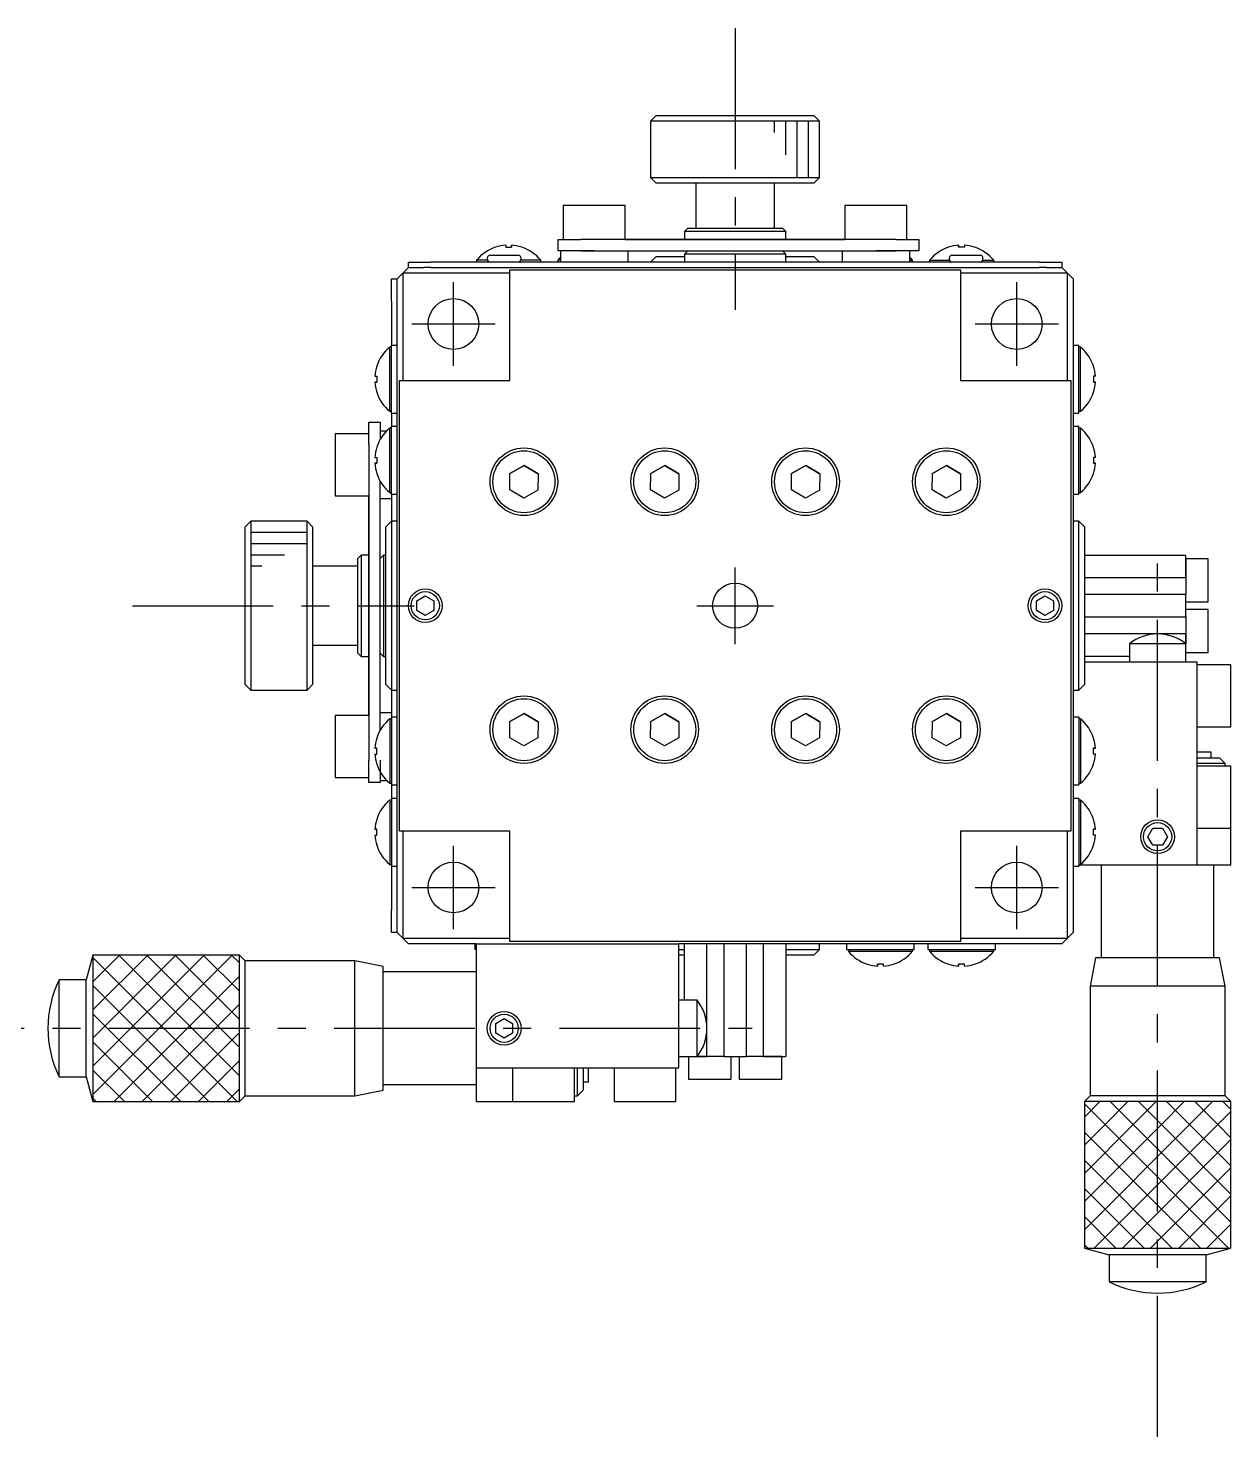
# Model space of a CAD drawing. Extents: x -45 to 398, y -17 to 264.
# Drawn here: x 291.3 to 398.1, y 78.6 to 203.6 of the extents above; entities that cross this region are included whole.
import ezdxf

# ---------------------------------------------------------------- set-up
doc = ezdxf.new("R2010")
doc.units = 0
doc.header["$LTSCALE"] = 10
doc.linetypes.add('CENTER', pattern=[2, 1.25, -0.25, 0.25, -0.25])
doc.layers.get('0').update_dxf_attribs({"linetype": 'CONTINUOUS'})
doc.layers.add('CENTER', color=1, linetype='CENTER')

msp = doc.modelspace()

# ---------------------------------------------------------------- linework, layer by layer
at = {"color": 7, "linetype": 'CONTINUOUS'}
for p, q in [((347.083245, 195.893481), (346.583245, 195.393481)), ((361.583245, 195.393481), (346.583245, 195.393481)), ((346.583245, 195.393481), (346.583245, 190.393481)), ((347.083245, 195.893481), (361.083245, 195.893481)), ((361.583245, 195.393481), (361.083245, 195.893481)), ((361.583245, 190.393481), (361.583245, 195.393481)), ((346.583245, 190.393481), (361.583245, 190.393481)), ((346.583245, 190.393481), (347.083245, 189.893481)), ((361.083245, 189.893481), (361.583245, 190.393481)), ((361.083245, 189.893481), (347.083245, 189.893481)), ((350.583245, 189.893481), (350.583245, 185.893481)), ((357.583245, 185.893481), (357.583245, 189.893481)), ((344.333245, 187.893481), (338.833245, 187.893481)), ((338.833245, 187.893481), (338.833245, 184.893481)), ((344.333245, 184.893481), (344.333245, 187.893481)), ((369.333245, 187.893481), (363.833245, 187.893481)), ((363.833245, 187.893481), (363.833245, 184.893481)), ((369.333245, 184.893481), (369.333245, 187.893481)), ((349.883245, 185.893481), (349.583245, 185.593481)), ((358.583245, 185.593481), (349.583245, 185.593481)), ((349.583245, 185.593481), (349.583245, 184.893481)), ((349.883245, 185.893481), (358.283245, 185.893481)), ((358.583245, 185.593481), (358.283245, 185.893481)), ((358.583245, 184.893481), (358.583245, 185.593481)), ((332.824091, 184.20722), (332.828137, 184.198923)), ((333.723245, 184.375165), (333.723245, 184.198923)), ((333.723245, 184.198923), (334.243245, 184.198923)), ((334.243245, 184.198923), (334.243245, 184.375165)), ((334.243245, 184.375165), (334.243245, 184.198923)), ((335.138353, 184.198923), (335.1424, 184.20722)), ((338.383245, 184.893481), (340.383245, 184.893481)), ((338.383245, 184.893481), (338.833245, 184.893481)), ((338.383245, 183.893481), (338.383245, 184.893481)), ((340.383245, 183.893481), (338.383245, 183.893481)), ((338.583245, 183.893481), (338.583245, 182.893481)), ((368.383245, 184.893481), (340.383245, 184.893481)), ((341.583245, 183.893481), (340.383245, 183.893481)), ((340.383245, 183.893481), (341.583245, 183.893481)), ((341.583245, 183.893481), (366.583245, 183.893481)), ((344.333245, 184.893481), (349.583245, 184.893481)), ((344.333245, 184.893481), (354.383245, 184.893481)), ((344.333245, 184.893481), (344.420426, 184.893481)), ((349.583245, 184.893481), (344.420426, 184.893481)), ((344.583245, 182.893481), (344.583245, 183.893481)), ((348.096784, 184.893481), (346.228437, 184.893481)), ((346.236048, 184.893481), (346.228437, 184.893481)), ((346.236048, 184.893481), (346.4104, 184.893481)), ((348.53351, 184.893481), (346.4104, 184.893481)), ((360.669707, 184.893481), (348.096784, 184.893481)), ((348.53351, 184.893481), (360.232981, 184.893481)), ((349.883245, 183.893481), (349.583245, 183.593481)), ((354.383245, 184.893481), (363.833245, 184.893481)), ((358.583245, 183.593481), (358.283245, 183.893481)), ((358.583245, 184.893481), (363.833245, 184.893481)), ((363.833245, 184.893481), (358.583245, 184.893481)), ((362.35609, 184.893481), (360.232981, 184.893481)), ((362.538053, 184.893481), (360.669707, 184.893481)), ((362.35609, 184.893481), (362.530443, 184.893481)), ((362.538053, 184.893481), (362.530443, 184.893481)), ((363.583245, 183.893481), (363.583245, 182.893481)), ((368.383245, 183.893481), (366.583245, 183.893481)), ((366.583245, 183.893481), (368.383245, 183.893481)), ((368.383245, 184.893481), (370.383245, 184.893481)), ((370.383245, 183.893481), (368.383245, 183.893481)), ((369.333245, 184.893481), (370.383245, 184.893481)), ((369.583245, 182.893481), (369.583245, 183.893481)), ((370.383245, 184.893481), (370.383245, 183.893481)), ((373.028137, 184.198923), (373.024091, 184.20722)), ((373.923245, 184.198923), (373.923245, 184.375165)), ((373.923245, 184.375165), (373.923245, 184.198923)), ((374.443245, 184.198923), (373.923245, 184.198923)), ((374.443245, 184.375165), (374.443245, 184.198923)), ((375.3424, 184.20722), (375.338353, 184.198923)), ((325.083245, 182.393481), (325.083245, 182.893481)), ((325.083245, 182.893481), (327.083245, 182.893481)), ((332.783245, 182.893481), (327.083245, 182.893481)), ((332.100179, 183.053036), (331.133245, 183.053036)), ((331.133245, 183.053036), (331.133245, 182.893481)), ((332.083245, 183.243481), (332.083245, 183.143481)), ((332.333245, 183.493481), (334.833245, 183.493481)), ((334.383245, 182.893481), (332.783245, 182.893481)), ((332.833245, 183.493481), (333.458245, 183.493481)), ((333.458245, 183.493481), (333.708245, 183.493481)), ((333.708245, 183.493481), (334.333245, 183.493481)), ((341.583245, 182.893481), (334.383245, 182.893481)), ((336.833245, 183.053036), (335.066311, 183.053036)), ((335.083245, 183.143481), (335.083245, 183.243481)), ((336.833245, 182.893481), (336.833245, 183.053036)), ((338.583245, 183.053036), (338.333245, 183.053036)), ((338.333245, 183.053036), (338.333245, 182.893481)), ((366.583245, 182.893481), (341.583245, 182.893481)), ((347.083245, 183.393481), (346.583245, 182.893481)), ((347.083245, 183.393481), (349.583245, 183.393481)), ((358.583245, 183.593481), (349.583245, 183.593481)), ((349.583245, 183.593481), (349.583245, 182.893481)), ((358.583245, 182.893481), (358.583245, 183.593481)), ((358.583245, 183.393481), (361.083245, 183.393481)), ((361.583245, 182.893481), (361.083245, 183.393481)), ((373.783245, 182.893481), (366.583245, 182.893481)), ((369.583245, 183.053036), (369.833245, 183.053036)), ((369.833245, 182.893481), (369.833245, 183.053036)), ((371.333245, 183.053036), (373.100179, 183.053036)), ((371.333245, 183.053036), (371.333245, 182.893481)), ((373.083245, 183.243481), (373.083245, 183.143481)), ((373.333245, 183.493481), (375.833245, 183.493481)), ((375.383245, 182.893481), (373.783245, 182.893481)), ((373.833245, 183.493481), (374.458245, 183.493481)), ((374.458245, 183.493481), (374.708245, 183.493481)), ((374.708245, 183.493481), (375.333245, 183.493481)), ((381.083245, 182.893481), (375.383245, 182.893481)), ((376.066311, 183.053036), (377.033245, 183.053036)), ((376.083245, 183.143481), (376.083245, 183.243481)), ((377.033245, 182.893481), (377.033245, 183.053036)), ((381.083245, 182.893481), (383.083245, 182.893481)), ((383.083245, 182.893481), (383.083245, 182.393481)), ((323.583245, 179.393481), (323.583245, 181.393481)), ((323.583245, 181.393481), (324.083245, 181.393481)), ((324.583245, 181.893481), (324.083245, 181.393481)), ((324.083245, 123.393481), (324.083245, 181.393481)), ((325.083245, 182.393481), (324.583245, 181.893481)), ((334.083245, 181.893481), (324.583245, 181.893481)), ((324.583245, 181.893481), (324.583245, 172.393481)), ((325.083245, 182.393481), (326.458745, 182.393481)), ((327.083245, 182.393481), (326.458745, 182.393481)), ((327.083245, 182.393481), (381.083245, 182.393481)), ((334.083245, 182.193481), (374.083245, 182.193481)), ((334.083245, 181.893481), (334.083245, 182.193481)), ((334.083245, 172.393481), (334.083245, 181.893481)), ((374.083245, 182.193481), (374.083245, 181.893481)), ((383.583245, 181.893481), (374.083245, 181.893481)), ((374.083245, 181.893481), (374.083245, 172.393481)), ((381.707745, 182.393481), (381.083245, 182.393481)), ((381.707745, 182.393481), (383.083245, 182.393481)), ((383.583245, 181.893481), (383.083245, 182.393481)), ((383.583245, 172.393481), (383.583245, 181.893481)), ((384.083245, 181.393481), (383.583245, 181.893481)), ((384.083245, 181.393481), (384.083245, 123.393481)), ((323.583245, 179.393481), (323.583245, 175.493481)), ((323.42369, 169.643481), (323.42369, 175.343481)), ((323.583245, 175.343481), (323.42369, 175.343481)), ((323.583245, 175.391258), (323.583245, 175.493481)), ((324.083245, 175.493481), (323.583245, 175.493481)), ((323.583245, 172.742728), (323.583245, 175.391258)), ((323.583245, 169.701099), (323.583245, 175.343481)), ((384.583245, 175.493481), (384.083245, 175.493481)), ((384.583245, 173.186276), (384.583245, 175.493481)), ((384.7428, 175.343481), (384.583245, 175.343481)), ((384.7428, 169.643481), (384.7428, 175.343481)), ((384.583245, 174.611443), (384.583245, 174.961653)), ((384.583245, 174.508735), (384.583245, 174.611443)), ((384.583245, 174.455291), (384.583245, 174.508735)), ((384.583245, 173.086029), (384.583245, 174.455291)), ((322.101561, 172.753481), (322.277803, 172.753481)), ((322.269506, 173.652635), (322.277803, 173.648589)), ((322.277803, 172.753481), (322.277803, 172.233481)), ((323.583245, 172.393444), (323.583245, 172.742728)), ((384.583245, 171.800686), (384.583245, 173.186276)), ((384.583245, 171.900932), (384.583245, 173.086029)), ((385.896984, 173.652635), (385.888688, 173.648589)), ((386.06493, 172.753481), (385.888688, 172.753481)), ((385.888688, 172.753481), (385.888688, 172.233481)), ((322.277803, 172.233481), (322.101561, 172.233481)), ((322.101561, 172.233481), (322.277803, 172.233481)), ((322.277803, 171.338373), (322.269506, 171.334326)), ((323.583245, 169.701118), (323.583245, 172.393444)), ((324.283245, 132.393481), (324.283245, 172.393481)), ((324.283245, 172.393481), (324.583245, 172.393481)), ((324.583245, 172.393481), (334.083245, 172.393481)), ((374.083245, 172.393481), (383.583245, 172.393481)), ((383.583245, 172.393481), (383.883245, 172.393481)), ((383.883245, 172.393481), (383.883245, 132.393481)), ((384.583245, 170.758511), (384.583245, 171.900932)), ((384.583245, 169.493481), (384.583245, 171.800686)), ((385.888688, 172.233481), (386.06493, 172.233481)), ((386.06493, 172.233481), (385.888688, 172.233481)), ((385.888688, 171.338373), (385.896984, 171.334326)), ((384.583245, 170.478226), (384.583245, 170.758511)), ((384.583245, 169.921113), (384.583245, 170.478226)), ((323.42369, 169.643481), (323.583245, 169.643481)), ((323.583245, 169.493481), (323.583245, 169.701118)), ((323.583245, 169.493481), (323.583245, 168.293481)), ((323.583245, 169.493481), (324.083245, 169.493481)), ((384.083245, 169.493481), (384.583245, 169.493481)), ((384.583245, 169.643481), (384.7428, 169.643481)), ((318.583245, 167.643481), (318.583245, 162.143481)), ((321.583245, 167.643481), (318.583245, 167.643481)), ((321.583245, 166.693481), (321.583245, 168.693481)), ((321.583245, 167.643481), (321.583245, 168.693481)), ((321.583245, 168.693481), (322.583245, 168.693481)), ((322.583245, 168.693481), (322.583245, 167.150898)), ((323.150756, 167.893481), (322.583245, 167.893481)), ((323.42369, 162.443481), (323.42369, 168.143481)), ((323.583245, 168.143481), (323.42369, 168.143481)), ((323.583245, 168.191258), (323.583245, 168.293481)), ((324.083245, 168.293481), (323.583245, 168.293481)), ((323.583245, 165.542728), (323.583245, 168.191258)), ((323.583245, 162.501099), (323.583245, 168.143481)), ((384.583245, 168.293481), (384.083245, 168.293481)), ((384.583245, 165.986276), (384.583245, 168.293481)), ((384.7428, 168.143481), (384.583245, 168.143481)), ((384.583245, 167.463492), (384.583245, 167.761653)), ((384.7428, 162.443481), (384.7428, 168.143481)), ((321.583245, 166.693481), (321.583245, 138.693481)), ((322.269506, 166.452635), (322.277803, 166.448589)), ((384.583245, 167.308735), (384.583245, 167.463492)), ((384.583245, 167.255291), (384.583245, 167.308735)), ((384.583245, 165.886029), (384.583245, 167.255291)), ((385.896984, 166.452635), (385.888688, 166.448589)), ((322.101561, 165.553481), (322.277803, 165.553481)), ((322.277803, 165.033481), (322.101561, 165.033481)), ((322.101561, 165.033481), (322.277803, 165.033481)), ((322.277803, 165.553481), (322.277803, 165.033481)), ((323.583245, 165.193444), (323.583245, 165.542728)), ((323.583245, 162.501118), (323.583245, 165.193444)), ((384.583245, 164.600686), (384.583245, 165.986276)), ((384.583245, 164.700932), (384.583245, 165.886029)), ((386.06493, 165.553481), (385.888688, 165.553481)), ((385.888688, 165.553481), (385.888688, 165.033481)), ((385.888688, 165.033481), (386.06493, 165.033481)), ((386.06493, 165.033481), (385.888688, 165.033481)), ((322.277803, 164.138373), (322.269506, 164.134326)), ((334.07676, 162.683143), (334.089833, 164.12646)), ((334.089833, 164.12646), (335.346317, 164.836797)), ((335.346317, 164.836797), (334.089833, 164.12646)), ((335.346317, 164.836797), (336.58973, 164.103818)), ((336.58973, 164.103818), (335.346317, 164.836797)), ((336.58973, 164.103818), (336.576658, 162.660502)), ((346.57676, 162.683143), (346.589833, 164.12646)), ((346.589833, 164.12646), (347.846317, 164.836797)), ((347.846317, 164.836797), (346.589833, 164.12646)), ((347.846317, 164.836797), (349.08973, 164.103818)), ((349.08973, 164.103818), (347.846317, 164.836797)), ((349.08973, 164.103818), (349.076658, 162.660502)), ((359.07676, 162.683143), (359.089833, 164.12646)), ((359.089833, 164.12646), (360.346317, 164.836797)), ((360.346317, 164.836797), (359.089833, 164.12646)), ((360.346317, 164.836797), (361.58973, 164.103818)), ((361.58973, 164.103818), (360.346317, 164.836797)), ((361.58973, 164.103818), (361.576658, 162.660502)), ((371.57676, 162.683143), (371.589833, 164.12646)), ((371.589833, 164.12646), (372.846317, 164.836797)), ((372.846317, 164.836797), (371.589833, 164.12646)), ((372.846317, 164.836797), (374.08973, 164.103818)), ((374.08973, 164.103818), (372.846317, 164.836797)), ((374.08973, 164.103818), (374.076658, 162.660502)), ((384.583245, 163.558511), (384.583245, 164.700932)), ((384.583245, 162.293481), (384.583245, 164.600686)), ((385.888688, 164.138373), (385.896984, 164.134326)), ((322.583245, 141.350898), (322.583245, 163.436063)), ((323.583245, 162.293481), (323.583245, 162.501118)), ((335.320173, 161.950164), (334.07676, 162.683143)), ((336.576658, 162.660502), (335.320173, 161.950164)), ((347.820173, 161.950164), (346.57676, 162.683143)), ((349.076658, 162.660502), (347.820173, 161.950164)), ((360.320173, 161.950164), (359.07676, 162.683143)), ((361.576658, 162.660502), (360.320173, 161.950164)), ((372.820173, 161.950164), (371.57676, 162.683143)), ((374.076658, 162.660502), (372.820173, 161.950164)), ((384.583245, 163.33167), (384.583245, 163.558511)), ((384.583245, 163.126324), (384.583245, 163.33167)), ((384.583245, 162.825308), (384.583245, 163.126324)), ((318.583245, 162.143481), (321.583245, 162.143481)), ((321.583245, 156.893481), (321.583245, 162.143481)), ((321.583245, 152.693481), (321.583245, 162.143481)), ((321.583245, 162.143481), (321.583245, 156.893481)), ((322.583245, 161.893481), (323.583245, 161.893481)), ((323.42369, 162.443481), (323.583245, 162.443481)), ((323.583245, 162.293481), (323.583245, 159.893481)), ((323.583245, 162.293481), (324.083245, 162.293481)), ((384.083245, 162.293481), (384.583245, 162.293481)), ((384.583245, 162.443481), (384.7428, 162.443481)), ((311.083245, 159.893481), (310.583245, 159.393481)), ((310.583245, 145.393481), (310.583245, 159.393481)), ((311.083245, 159.893481), (311.083245, 144.893481)), ((316.083245, 159.893481), (311.083245, 159.893481)), ((316.083245, 144.893481), (316.083245, 159.893481)), ((316.583245, 159.393481), (316.083245, 159.893481)), ((316.583245, 159.393481), (316.583245, 145.393481)), ((321.583245, 158.755907), (321.583245, 158.748296)), ((321.583245, 158.755907), (321.583245, 156.872811)), ((323.583245, 159.893481), (323.083245, 159.393481)), ((323.083245, 145.393481), (323.083245, 159.393481)), ((323.583245, 159.893481), (323.583245, 144.893481)), ((324.083245, 159.893481), (323.583245, 159.893481)), ((384.583245, 159.893481), (384.083245, 159.893481)), ((384.583245, 144.893481), (384.583245, 159.893481)), ((385.083245, 159.393481), (384.583245, 159.893481)), ((385.083245, 159.393481), (385.083245, 145.393481)), ((321.583245, 158.57391), (321.583245, 158.748296)), ((321.583245, 158.57391), (321.583245, 156.46632)), ((320.883245, 156.893481), (320.583245, 156.593481)), ((320.583245, 148.193481), (320.583245, 156.593481)), ((320.883245, 156.893481), (320.883245, 147.893481)), ((321.583245, 156.893481), (320.883245, 156.893481)), ((321.583245, 156.872811), (321.583245, 148.51415)), ((321.583245, 148.920642), (321.583245, 156.46632)), ((322.883245, 156.893481), (322.583245, 156.593481)), ((322.883245, 156.893481), (322.883245, 147.893481)), ((323.083245, 156.893481), (322.883245, 156.893481)), ((385.083245, 156.893481), (394.083245, 156.893481)), ((394.083245, 154.893481), (394.083245, 156.893481)), ((394.083245, 156.543481), (394.083245, 154.893481)), ((396.083245, 156.543481), (394.083245, 156.543481)), ((396.083245, 152.743481), (396.083245, 156.543481)), ((320.583245, 155.893481), (316.583245, 155.893481)), ((385.083245, 154.893481), (394.083245, 154.893481)), ((394.083245, 154.893481), (394.083245, 153.393481)), ((321.583245, 142.643481), (321.583245, 152.693481)), ((325.833245, 152.826493), (326.583245, 153.259506)), ((325.833245, 151.960468), (325.833245, 152.826493)), ((326.583245, 153.259506), (327.333245, 152.826493)), ((327.333245, 152.826493), (327.333245, 151.960468)), ((380.833245, 152.826493), (381.583245, 153.259506)), ((380.833245, 151.960468), (380.833245, 152.826493)), ((381.583245, 153.259506), (382.333245, 152.826493)), ((382.333245, 152.826493), (382.333245, 151.960468)), ((394.083245, 153.393481), (385.083245, 153.393481)), ((394.083245, 151.393481), (394.083245, 153.393481)), ((394.083245, 152.743481), (396.083245, 152.743481)), ((326.583245, 151.527455), (325.833245, 151.960468)), ((327.333245, 151.960468), (326.583245, 151.527455)), ((381.583245, 151.527455), (380.833245, 151.960468)), ((382.333245, 151.960468), (381.583245, 151.527455)), ((385.083245, 151.393481), (394.083245, 151.393481)), ((396.083245, 152.043481), (394.083245, 152.043481)), ((394.083245, 151.393481), (394.083245, 149.893481)), ((396.083245, 148.243481), (396.083245, 152.043481)), ((316.583245, 148.893481), (320.583245, 148.893481)), ((321.583245, 148.920642), (321.583245, 146.813051)), ((394.083245, 149.893481), (385.083245, 149.893481)), ((394.083241, 149.015972), (389.083249, 149.015972)), ((389.083249, 149.015972), (389.083249, 147.393481)), ((394.083241, 147.393481), (394.083241, 149.015972)), ((394.083245, 149.893481), (394.083245, 149.015972)), ((394.083245, 149.015972), (394.083245, 149.893481)), ((320.583245, 148.193481), (320.883245, 147.893481)), ((320.883245, 147.893481), (321.583245, 147.893481)), ((321.583245, 148.51415), (321.583245, 146.631055)), ((321.583245, 142.643481), (321.583245, 147.893481)), ((321.583245, 147.893481), (321.583245, 142.752123)), ((322.583245, 148.193481), (322.883245, 147.893481)), ((322.883245, 147.893481), (323.083245, 147.893481)), ((389.083249, 147.893481), (385.083245, 147.893481)), ((394.083245, 148.243481), (396.083245, 148.243481)), ((321.583245, 146.638665), (321.583245, 146.813051)), ((321.583245, 146.638665), (321.583245, 146.631055)), ((395.083245, 147.393481), (385.083245, 147.393481)), ((395.083245, 129.393481), (395.083245, 147.393481)), ((398.083245, 147.143481), (395.083245, 147.143481)), ((398.083245, 141.643481), (398.083245, 147.143481)), ((310.583245, 145.393481), (311.083245, 144.893481)), ((316.083245, 144.893481), (316.583245, 145.393481)), ((323.083245, 145.393481), (323.583245, 144.893481)), ((384.583245, 144.893481), (385.083245, 145.393481)), ((311.083245, 144.893481), (316.083245, 144.893481)), ((323.583245, 144.893481), (323.583245, 142.493481)), ((323.583245, 144.893481), (324.083245, 144.893481)), ((384.083245, 144.893481), (384.583245, 144.893481)), ((318.583245, 142.643481), (318.583245, 137.143481)), ((321.583245, 142.643481), (318.583245, 142.643481)), ((321.583245, 142.643481), (321.583245, 142.752123)), ((323.583245, 142.893481), (322.583245, 142.893481)), ((334.089833, 142.12646), (335.346317, 142.836797)), ((335.346317, 142.836797), (334.089833, 142.12646)), ((335.346317, 142.836797), (336.58973, 142.103818)), ((336.58973, 142.103818), (335.346317, 142.836797)), ((346.589833, 142.12646), (347.846317, 142.836797)), ((347.846317, 142.836797), (346.589833, 142.12646)), ((347.846317, 142.836797), (349.08973, 142.103818)), ((349.08973, 142.103818), (347.846317, 142.836797)), ((359.089833, 142.12646), (360.346317, 142.836797)), ((360.346317, 142.836797), (359.089833, 142.12646)), ((360.346317, 142.836797), (361.58973, 142.103818)), ((361.58973, 142.103818), (360.346317, 142.836797)), ((371.589833, 142.12646), (372.846317, 142.836797)), ((372.846317, 142.836797), (371.589833, 142.12646)), ((372.846317, 142.836797), (374.08973, 142.103818)), ((374.08973, 142.103818), (372.846317, 142.836797)), ((323.42369, 142.343481), (323.42369, 136.643481)), ((323.583245, 142.343481), (323.42369, 142.343481)), ((323.583245, 142.493481), (323.583245, 140.186276)), ((324.083245, 142.493481), (323.583245, 142.493481)), ((323.583245, 141.923505), (323.583245, 141.708347)), ((323.583245, 141.708347), (323.583245, 141.614993)), ((323.583245, 141.614993), (323.583245, 141.508735)), ((323.583245, 141.508735), (323.583245, 140.086029)), ((334.07676, 140.683143), (334.089833, 142.12646)), ((336.58973, 142.103818), (336.576658, 140.660502)), ((346.57676, 140.683143), (346.589833, 142.12646)), ((349.08973, 142.103818), (349.076658, 140.660502)), ((359.07676, 140.683143), (359.089833, 142.12646)), ((361.58973, 142.103818), (361.576658, 140.660502)), ((371.57676, 140.683143), (371.589833, 142.12646)), ((374.08973, 142.103818), (374.076658, 140.660502)), ((384.583245, 142.493481), (384.083245, 142.493481)), ((384.583245, 142.493481), (384.583245, 142.285844)), ((384.7428, 142.343481), (384.583245, 142.343481)), ((384.583245, 142.285863), (384.583245, 136.643481)), ((384.583245, 142.285844), (384.583245, 139.593518)), ((384.7428, 142.343481), (384.7428, 136.643481)), ((395.083245, 141.643481), (398.083245, 141.643481)), ((322.277803, 140.648589), (322.269506, 140.652635)), ((323.583245, 140.186276), (323.583245, 138.800686)), ((323.583245, 140.086029), (323.583245, 138.900932)), ((335.320173, 139.950164), (334.07676, 140.683143)), ((336.576658, 140.660502), (335.320173, 139.950164)), ((347.820173, 139.950164), (346.57676, 140.683143)), ((349.076658, 140.660502), (347.820173, 139.950164)), ((360.320173, 139.950164), (359.07676, 140.683143)), ((361.576658, 140.660502), (360.320173, 139.950164)), ((372.820173, 139.950164), (371.57676, 140.683143)), ((374.076658, 140.660502), (372.820173, 139.950164)), ((385.888688, 140.648589), (385.896984, 140.652635)), ((322.277803, 139.753481), (322.101561, 139.753481)), ((322.101561, 139.753481), (322.277803, 139.753481)), ((322.101561, 139.233481), (322.277803, 139.233481)), ((322.277803, 139.233481), (322.277803, 139.753481)), ((323.583245, 138.900932), (323.583245, 137.375518)), ((323.583245, 138.800686), (323.583245, 136.493481)), ((384.583245, 139.593518), (384.583245, 139.244234)), ((384.583245, 139.244234), (384.583245, 136.595703)), ((385.888688, 139.753481), (386.06493, 139.753481)), ((385.888688, 139.233481), (385.888688, 139.753481)), ((386.06493, 139.753481), (385.888688, 139.753481)), ((386.06493, 139.233481), (385.888688, 139.233481)), ((396.333245, 139.393481), (395.083245, 139.393481)), ((395.083245, 138.893481), (397.083245, 138.893481)), ((396.333245, 138.8935), (396.333245, 139.393481)), ((397.583245, 138.393481), (397.083245, 138.893481)), ((321.583245, 136.693481), (321.583245, 138.693481)), ((322.269506, 138.334326), (322.277803, 138.338373)), ((322.583245, 138.693481), (322.583245, 136.693481)), ((385.896984, 138.334326), (385.888688, 138.338373)), ((397.583245, 138.393481), (395.083245, 138.393481)), ((398.083245, 138.143481), (395.083245, 138.143481)), ((397.583245, 138.143481), (397.583245, 138.393481)), ((398.083245, 132.643481), (398.083245, 138.143481)), ((318.583245, 137.143481), (321.583245, 137.143481)), ((321.583245, 136.693481), (321.583245, 137.143481)), ((322.583245, 136.693481), (321.583245, 136.693481)), ((322.583245, 136.893481), (323.150756, 136.893481)), ((323.42369, 136.643481), (323.583245, 136.643481)), ((323.583245, 137.375518), (323.583245, 137.144721)), ((323.583245, 136.493481), (323.583245, 135.293481)), ((323.583245, 136.493481), (324.083245, 136.493481)), ((384.083245, 136.493481), (384.583245, 136.493481)), ((384.583245, 136.643481), (384.7428, 136.643481)), ((384.583245, 136.595703), (384.583245, 136.493481)), ((323.42369, 135.143481), (323.42369, 129.443481)), ((323.583245, 135.143481), (323.42369, 135.143481)), ((323.583245, 135.293481), (323.583245, 132.986276)), ((324.083245, 135.293481), (323.583245, 135.293481)), ((384.583245, 135.293481), (384.083245, 135.293481)), ((384.583245, 135.293481), (384.583245, 135.085844)), ((384.7428, 135.143481), (384.583245, 135.143481)), ((384.583245, 135.085863), (384.583245, 129.443481)), ((384.583245, 135.085844), (384.583245, 132.393518)), ((384.7428, 135.143481), (384.7428, 129.443481)), ((323.583245, 134.508347), (323.583245, 134.414993)), ((323.583245, 134.414993), (323.583245, 134.364449)), ((323.583245, 134.364449), (323.583245, 132.886029)), ((322.277803, 132.553481), (322.101561, 132.553481)), ((322.101561, 132.553481), (322.277803, 132.553481)), ((322.277803, 133.448589), (322.269506, 133.452635)), ((322.277803, 132.033481), (322.277803, 132.553481)), ((323.583245, 132.986276), (323.583245, 131.600686)), ((323.583245, 132.886029), (323.583245, 131.700932)), ((385.888688, 133.448589), (385.896984, 133.452635)), ((385.888688, 132.553481), (386.06493, 132.553481)), ((385.888688, 132.033481), (385.888688, 132.553481)), ((386.06493, 132.553481), (385.888688, 132.553481)), ((390.71722, 131.893481), (391.150233, 132.643481)), ((391.150233, 132.643481), (392.016258, 132.643481)), ((392.016258, 132.643481), (392.449271, 131.893481)), ((395.083245, 132.643481), (398.083245, 132.643481)), ((398.083245, 129.393481), (398.083245, 132.643481)), ((322.101561, 132.033481), (322.277803, 132.033481)), ((323.583245, 131.700932), (323.583245, 129.944721)), ((323.583245, 131.600686), (323.583245, 129.293481)), ((324.583245, 132.393481), (324.283245, 132.393481)), ((324.583245, 132.393481), (324.583245, 122.893481)), ((334.083245, 132.393481), (324.583245, 132.393481)), ((334.083245, 122.893481), (334.083245, 132.393481)), ((374.083245, 132.393481), (374.083245, 122.893481)), ((383.583245, 132.393481), (374.083245, 132.393481)), ((383.583245, 122.893481), (383.583245, 132.393481)), ((383.883245, 132.393481), (383.583245, 132.393481)), ((384.583245, 132.393518), (384.583245, 132.033481)), ((384.583245, 132.033481), (384.583245, 129.395703)), ((386.06493, 132.033481), (385.888688, 132.033481)), ((391.150233, 131.143481), (390.71722, 131.893481)), ((392.449271, 131.893481), (392.016258, 131.143481)), ((322.269506, 131.134326), (322.277803, 131.138373)), ((385.896984, 131.134326), (385.888688, 131.138373)), ((392.016258, 131.143481), (391.150233, 131.143481)), ((323.42369, 129.443481), (323.583245, 129.443481)), ((323.583245, 129.293481), (323.583245, 125.393481)), ((323.583245, 129.293481), (324.083245, 129.293481)), ((384.083245, 129.293481), (384.583245, 129.293481)), ((384.583245, 129.443481), (384.7428, 129.443481)), ((384.583245, 129.395703), (384.583245, 129.293481)), ((384.583245, 129.393481), (395.083245, 129.393481)), ((386.583245, 129.393481), (386.583245, 121.143481)), ((395.083245, 129.393481), (398.083245, 129.393481)), ((396.583245, 121.143481), (396.583245, 129.393481)), ((323.583245, 123.393481), (323.583245, 125.393481)), ((324.083245, 123.393481), (323.583245, 123.393481)), ((324.083245, 123.393481), (324.583245, 122.893481)), ((324.583245, 122.893481), (334.083245, 122.893481)), ((324.583245, 122.893481), (325.083245, 122.393481)), ((334.083245, 122.593481), (334.083245, 122.893481)), ((374.083245, 122.593481), (334.083245, 122.593481)), ((374.083245, 122.893481), (374.083245, 122.593481)), ((374.083245, 122.893481), (383.583245, 122.893481)), ((383.083245, 122.393481), (383.583245, 122.893481)), ((383.583245, 122.893481), (384.083245, 123.393481)), ((297.083238, 121.39348), (296.49375, 119.193481)), ((310.083239, 121.39348), (297.083238, 121.39348)), ((297.083238, 121.39348), (297.083238, 108.393482)), ((310.583241, 120.893477), (310.083239, 121.39348)), ((310.083239, 108.393482), (310.083239, 121.39348)), ((331.083245, 122.393481), (325.083245, 122.393481)), ((330.983245, 122.393481), (330.983245, 121.893481)), ((331.048802, 121.893481), (330.983245, 121.893481)), ((331.083245, 121.893481), (331.048802, 121.893481)), ((331.083245, 122.393481), (349.083245, 122.393481)), ((331.083245, 122.393481), (331.083245, 111.393481)), ((349.083245, 111.393481), (349.083245, 122.393481)), ((383.083245, 122.393481), (349.083245, 122.393481)), ((349.083245, 121.893481), (349.583245, 121.893481)), ((349.583245, 121.393481), (349.083245, 121.393481)), ((349.583245, 117.393477), (349.583245, 122.393481)), ((351.583245, 112.393481), (351.583245, 122.393481)), ((353.083245, 122.393481), (353.083245, 112.393481)), ((355.083245, 112.393481), (355.083245, 122.393481)), ((356.583245, 122.393481), (356.583245, 112.393481)), ((358.583245, 122.393481), (358.583245, 112.393481)), ((358.583245, 121.893481), (361.583245, 121.893481)), ((361.083245, 121.393481), (358.583245, 121.393481)), ((361.083245, 121.393481), (361.583245, 121.893481)), ((361.583245, 121.893481), (361.583245, 122.393481)), ((363.983245, 122.393481), (363.983245, 121.893481)), ((363.983245, 121.893481), (364.188472, 121.893481)), ((364.133245, 121.893481), (364.133245, 121.733926)), ((364.133245, 121.733926), (369.833245, 121.733926)), ((364.188118, 121.893481), (366.390697, 121.893481)), ((364.188472, 121.893481), (366.29045, 121.893481)), ((366.29045, 121.893481), (366.883208, 121.893481)), ((366.390697, 121.893481), (369.833245, 121.893481)), ((366.883208, 121.893481), (367.232492, 121.893481)), ((367.232492, 121.893481), (369.917688, 121.893481)), ((369.833245, 121.733926), (369.833245, 121.893481)), ((369.917688, 121.893481), (369.983245, 121.893481)), ((369.983245, 121.893481), (369.983245, 122.393481)), ((371.183245, 122.393481), (371.183245, 121.893481)), ((371.183245, 121.893481), (371.388472, 121.893481)), ((371.333245, 121.893481), (371.333245, 121.733926)), ((371.333245, 121.733926), (377.033245, 121.733926)), ((371.388118, 121.893481), (377.033245, 121.893481)), ((371.388472, 121.893481), (374.083208, 121.893481)), ((374.083208, 121.893481), (374.432492, 121.893481)), ((374.432492, 121.893481), (377.117688, 121.893481)), ((377.033245, 121.733926), (377.033245, 121.893481)), ((377.117688, 121.893481), (377.183245, 121.893481)), ((377.183245, 121.893481), (377.183245, 122.393481)), ((310.583241, 108.893485), (310.583241, 120.893477)), ((320.333246, 120.893477), (310.583241, 120.893477)), ((320.333246, 108.893485), (320.333246, 120.893477)), ((322.833245, 120.393478), (320.333246, 120.893477)), ((322.833245, 109.393484), (322.833245, 120.393478)), ((365.828137, 120.588038), (365.824091, 120.579742)), ((367.243245, 120.588038), (366.723245, 120.588038)), ((366.723245, 120.588038), (366.723245, 120.411796)), ((366.723245, 120.411796), (366.723245, 120.588038)), ((367.243245, 120.411796), (367.243245, 120.588038)), ((368.1424, 120.579742), (368.138353, 120.588038)), ((373.028137, 120.588038), (373.024091, 120.579742)), ((374.443245, 120.588038), (373.923245, 120.588038)), ((373.923245, 120.588038), (373.923245, 120.411796)), ((373.923245, 120.411796), (373.923245, 120.588038)), ((374.443245, 120.411796), (374.443245, 120.588038)), ((375.3424, 120.579742), (375.338353, 120.588038)), ((386.083248, 121.143481), (385.583249, 118.643482)), ((397.083242, 121.143481), (386.083248, 121.143481)), ((397.583241, 118.643482), (397.083242, 121.143481)), ((294.083239, 110.593481), (294.083239, 119.193481)), ((296.49375, 119.193481), (294.083239, 119.193481)), ((296.49375, 110.593481), (296.49375, 119.193481)), ((331.083245, 119.893481), (322.833245, 119.893481)), ((397.583241, 118.643482), (385.583249, 118.643482)), ((385.583249, 118.643482), (385.583249, 108.893477)), ((397.583241, 108.893477), (397.583241, 118.643482)), ((350.705736, 117.393477), (349.083245, 117.393477)), ((350.705736, 112.393485), (350.705736, 117.393477)), ((332.833245, 115.326493), (333.583245, 115.759506)), ((332.833245, 114.460468), (332.833245, 115.326493)), ((333.583245, 115.759506), (334.333245, 115.326493)), ((334.333245, 115.326493), (334.333245, 114.460468)), ((333.583245, 114.027455), (332.833245, 114.460468)), ((334.333245, 114.460468), (333.583245, 114.027455)), ((331.083245, 111.393481), (349.083245, 111.393481)), ((331.083245, 111.393481), (331.083245, 108.393481)), ((334.333245, 111.393481), (334.333245, 108.393481)), ((339.833245, 108.393481), (339.833245, 111.393481)), ((340.083245, 108.893481), (340.083245, 111.393481)), ((340.583245, 111.393481), (340.583245, 109.393481)), ((341.083245, 110.143481), (341.083245, 111.393481)), ((343.333245, 111.393481), (343.333245, 108.393481)), ((348.833245, 108.393481), (348.833245, 111.393481)), ((349.083245, 112.393485), (350.705736, 112.393485)), ((349.933245, 112.393481), (349.933245, 110.393481)), ((350.705735, 112.393481), (351.583245, 112.393481)), ((351.583245, 112.393481), (350.705736, 112.393481)), ((353.083245, 112.393481), (351.583245, 112.393481)), ((353.083245, 112.393481), (355.083245, 112.393481)), ((353.733245, 110.393481), (353.733245, 112.393481)), ((354.433245, 112.393481), (354.433245, 110.393481)), ((356.583245, 112.393481), (355.083245, 112.393481)), ((358.233245, 112.393481), (356.583245, 112.393481)), ((356.583245, 112.393481), (358.583245, 112.393481)), ((358.233245, 110.393481), (358.233245, 112.393481)), ((294.083239, 110.593481), (296.49375, 110.593481)), ((296.49375, 110.593481), (297.083238, 108.393482)), ((340.583265, 110.143481), (341.083245, 110.143481)), ((349.933245, 110.393481), (353.733245, 110.393481)), ((354.433245, 110.393481), (358.233245, 110.393481)), ((310.083239, 108.393482), (310.583241, 108.893485)), ((310.583241, 108.893485), (320.333246, 108.893485)), ((320.333246, 108.893485), (322.833245, 109.393484)), ((322.833245, 109.893481), (331.083245, 109.893481)), ((339.833245, 108.893481), (340.083245, 108.893481)), ((340.083245, 108.893481), (340.583245, 109.393481)), ((385.583249, 108.893477), (385.083246, 108.393475)), ((397.583241, 108.893477), (385.583249, 108.893477)), ((398.083244, 108.393475), (397.583241, 108.893477)), ((297.083238, 108.393482), (310.083239, 108.393482)), ((331.083245, 108.393481), (334.333245, 108.393481)), ((334.333245, 108.393481), (339.833245, 108.393481)), ((343.333245, 108.393481), (348.833245, 108.393481)), ((398.083244, 108.393475), (385.083246, 108.393475)), ((385.083246, 108.393475), (385.083246, 95.393474)), ((398.083244, 95.393474), (398.083244, 108.393475)), ((385.083246, 95.393474), (387.283245, 94.803986)), ((385.083246, 95.393474), (398.083244, 95.393474)), ((395.883245, 94.803986), (398.083244, 95.393474)), ((395.883245, 94.803986), (387.283245, 94.803986)), ((387.283245, 94.803986), (387.283245, 92.393475)), ((395.883245, 92.393475), (395.883245, 94.803986)), ((395.883245, 92.393475), (387.283245, 92.393475))]:
    msp.add_line(p, q, dxfattribs=at)
at = {"color": 3, "linetype": 'CONTINUOUS'}
for p, q in [((357.583245, 194.393481), (357.583245, 195.393481)), ((358.583245, 192.393481), (358.583245, 195.393481)), ((359.583245, 190.393481), (359.583245, 195.393481)), ((360.583245, 190.393481), (360.583245, 195.393481)), ((316.083245, 158.893481), (311.083245, 158.893481)), ((316.083245, 157.893481), (311.083245, 157.893481)), ((314.083245, 156.893481), (311.083245, 156.893481)), ((312.083245, 155.893481), (311.083245, 155.893481)), ((297.083238, 119.023015), (299.453703, 121.39348)), ((297.083238, 116.523015), (301.953703, 121.39348)), ((297.083238, 114.023015), (304.453703, 121.39348)), ((297.083238, 111.523015), (306.953703, 121.39348)), ((297.083238, 109.023015), (309.453703, 121.39348)), ((299.379789, 121.39348), (310.083239, 110.690029)), ((301.879789, 121.39348), (310.083239, 113.190029)), ((304.379789, 121.39348), (310.083239, 115.690029)), ((306.879789, 121.39348), (310.083239, 118.190029)), ((309.379789, 121.39348), (310.083239, 120.690029)), ((297.083238, 121.19003), (309.879787, 108.393482)), ((298.953705, 108.393482), (310.083239, 119.523016)), ((297.083238, 118.69003), (307.379787, 108.393482)), ((301.453705, 108.393482), (310.083239, 117.023016)), ((297.083238, 116.19003), (304.879787, 108.393482)), ((303.953705, 108.393482), (310.083239, 114.523016)), ((297.083238, 113.69003), (302.379787, 108.393482)), ((306.453705, 108.393482), (310.083239, 112.023016)), ((297.083238, 111.19003), (299.879787, 108.393482)), ((308.953705, 108.393482), (310.083239, 109.523016)), ((297.083238, 108.69003), (297.379787, 108.393482)), ((385.083246, 107.023023), (386.453698, 108.393475)), ((385.083246, 108.190022), (386.916746, 106.356523)), ((386.916746, 106.356523), (388.953698, 108.393475)), ((387.379794, 108.393475), (389.416746, 106.356523)), ((389.416746, 106.356523), (391.453698, 108.393475)), ((389.879794, 108.393475), (391.916746, 106.356523)), ((391.916746, 106.356523), (393.953698, 108.393475)), ((392.379794, 108.393475), (394.416746, 106.356523)), ((394.416746, 106.356523), (396.453698, 108.393475)), ((394.879794, 108.393475), (396.916746, 106.356523)), ((396.916746, 106.356523), (398.083244, 107.523021)), ((397.379794, 108.393475), (398.083244, 107.690024)), ((385.083246, 104.523023), (386.916746, 106.356523)), ((385.083246, 102.023023), (389.416746, 106.356523)), ((385.083246, 99.523023), (391.916746, 106.356523)), ((385.083246, 97.023023), (394.416746, 106.356523)), ((385.953697, 95.393474), (396.916746, 106.356523)), ((386.916746, 106.356523), (397.879795, 95.393474)), ((389.416746, 106.356523), (398.083244, 97.690024)), ((391.916746, 106.356523), (398.083244, 100.190024)), ((394.416746, 106.356523), (398.083244, 102.690024)), ((396.916746, 106.356523), (398.083244, 105.190024)), ((385.083246, 105.690022), (395.379795, 95.393474)), ((388.453697, 95.393474), (398.083244, 105.023021)), ((385.083246, 103.190022), (392.879795, 95.393474)), ((390.953697, 95.393474), (398.083244, 102.523021)), ((385.083246, 100.690022), (390.379795, 95.393474)), ((393.453697, 95.393474), (398.083244, 100.023021)), ((385.083246, 98.190022), (387.879795, 95.393474)), ((395.953697, 95.393474), (398.083244, 97.523021)), ((385.083246, 95.690022), (385.379795, 95.393474))]:
    msp.add_line(p, q, dxfattribs=at)
at = {"color": 7, "linetype": 'CONTINUOUS'}
for centre, radius in [((329.083245, 177.393481), 2.25), ((379.083245, 177.393481), 2.25), ((335.333245, 163.393481), 3), ((347.833245, 163.393481), 3), ((360.333245, 163.393481), 3), ((372.833245, 163.393481), 3), ((335.333245, 163.393481), 2.75), ((347.833245, 163.393481), 2.75), ((360.333245, 163.393481), 2.75), ((372.833245, 163.393481), 2.75), ((354.083245, 152.393481), 2), ((326.583245, 152.393481), 1.25), ((381.583245, 152.393481), 1.25), ((335.333245, 141.393481), 3), ((335.333245, 141.393481), 2.75), ((347.833245, 141.393481), 3), ((347.833245, 141.393481), 2.75), ((360.333245, 141.393481), 3), ((360.333245, 141.393481), 2.75), ((372.833245, 141.393481), 3), ((372.833245, 141.393481), 2.75), ((391.583245, 131.893481), 1.25), ((329.083245, 127.393481), 2.25), ((379.083245, 127.393481), 2.25), ((333.583245, 114.893481), 1.25)]:
    msp.add_circle(centre, radius, dxfattribs=at)
at = {"color": 3, "linetype": 'CONTINUOUS'}
for centre in [(326.583245, 152.393481), (381.583245, 152.393481), (391.583245, 131.893481), (333.583245, 114.893481)]:
    msp.add_circle(centre, 1.5, dxfattribs=at)
at = {"color": 7, "linetype": 'CONTINUOUS'}
for centre, radius, start, end in [((333.983245, 180.693481), 3.7, 108.25731, 140.378165), ((333.983245, 180.693481), 3.690854, 94.039513, 108.238005), ((333.983245, 180.693481), 3.690854, 71.761995, 85.960487), ((333.983245, 180.693481), 3.7, 39.621835, 71.74269), ((374.183245, 180.693481), 3.7, 108.25731, 140.378165), ((374.183245, 180.693481), 3.690854, 94.039513, 108.238005), ((374.183245, 180.693481), 3.690854, 71.761995, 85.960487), ((374.183245, 180.693481), 3.7, 39.621835, 71.74269), ((332.333245, 183.243481), 0.25, 90, 180), ((332.333245, 183.143481), 0.25, 180, 270), ((334.833245, 183.243481), 0.25, 0, 90), ((334.833245, 183.143481), 0.25, 270, 0), ((341.183245, 180.693481), 3.7, 134.644246, 140.378165), ((366.983245, 180.693481), 3.7, 39.621835, 45.355754), ((373.333245, 183.243481), 0.25, 90, 180), ((373.333245, 183.143481), 0.25, 180, 270), ((375.833245, 183.243481), 0.25, 0, 90), ((375.833245, 183.143481), 0.25, 270, 0), ((325.783245, 172.493481), 3.7, 129.621835, 161.74269), ((382.383245, 172.493481), 3.7, 18.25731, 50.378165), ((325.783245, 172.493481), 3.690854, 161.761995, 175.960487), ((382.383245, 172.493481), 3.690854, 4.039513, 18.238005), ((325.783245, 172.493481), 3.690854, 184.039513, 198.238005), ((325.783245, 172.493481), 3.7, 198.25731, 230.378165), ((382.383245, 172.493481), 3.7, 309.621835, 341.74269), ((382.383245, 172.493481), 3.690854, 341.761995, 355.960487), ((325.783245, 165.293481), 3.7, 129.621835, 161.74269), ((382.383245, 165.293481), 3.7, 18.25731, 50.378165), ((325.783245, 165.293481), 3.690854, 161.761995, 175.960487), ((382.383245, 165.293481), 3.690854, 4.039513, 18.238005), ((325.783245, 165.293481), 3.690854, 184.039513, 198.238005), ((382.383245, 165.293481), 3.690854, 341.761995, 355.960487), ((325.783245, 165.293481), 3.7, 198.25731, 230.378165), ((382.383245, 165.293481), 3.7, 309.621835, 341.74269), ((391.583245, 145.893476), 3.999997, 90, 128.682189), ((391.583245, 145.893476), 3.999997, 51.317811, 90), ((325.783245, 139.493481), 3.7, 129.621835, 161.74269), ((382.383245, 139.493481), 3.7, 18.25731, 50.378165), ((325.783245, 139.493481), 3.690854, 161.761995, 175.960487), ((382.383245, 139.493481), 3.690854, 4.039513, 18.238005), ((325.783245, 139.493481), 3.690854, 184.039513, 198.238005), ((382.383245, 139.493481), 3.690854, 341.761995, 355.960487), ((325.783245, 139.493481), 3.7, 198.25731, 230.378165), ((382.383245, 139.493481), 3.7, 309.621835, 341.74269), ((325.783245, 132.293481), 3.7, 129.621835, 161.74269), ((382.383245, 132.293481), 3.7, 18.25731, 50.378165), ((325.783245, 132.293481), 3.690854, 161.761995, 175.960487), ((382.383245, 132.293481), 3.690854, 4.039513, 18.238005), ((325.783245, 132.293481), 3.690854, 184.039513, 198.238005), ((382.383245, 132.293481), 3.690854, 341.761995, 355.960487), ((325.783245, 132.293481), 3.7, 198.25731, 230.378165), ((382.383245, 132.293481), 3.7, 309.621835, 341.74269), ((366.983245, 124.093481), 3.7, 219.621835, 251.74269), ((366.983245, 124.093481), 3.7, 288.25731, 320.378165), ((374.183245, 124.093481), 3.7, 219.621835, 251.74269), ((374.183245, 124.093481), 3.7, 288.25731, 320.378165), ((366.983245, 124.093481), 3.690854, 251.761995, 265.960487), ((366.983245, 124.093481), 3.690854, 274.039513, 288.238005), ((374.183245, 124.093481), 3.690854, 251.761995, 265.960487), ((374.183245, 124.093481), 3.690854, 274.039513, 288.238005), ((302.82824, 114.893481), 9.745001, 153.816209, 206.183791), ((347.583241, 114.893481), 3.999997, 0, 38.682189), ((347.583241, 114.893481), 3.999997, 321.317811, 0), ((391.583245, 101.138475), 9.745001, 243.816209, 296.183791)]:
    msp.add_arc(centre, radius, start, end, dxfattribs=at)
at = {"layer": 'CENTER', "color": 1, "linetype": 'CENTER'}
for p, q in [((354.083245, 203.643477), (354.083245, 178.643477)), ((329.083245, 173.693481), (329.083245, 181.093481)), ((379.083245, 173.693481), (379.083245, 181.093481)), ((325.383245, 177.393481), (332.783245, 177.393481)), ((375.383245, 177.393481), (382.783245, 177.393481)), ((391.583245, 78.643477), (391.583245, 158.643477)), ((354.083245, 148.993481), (354.083245, 155.793481)), ((300.583254, 152.393481), (325.583254, 152.393481)), ((350.683245, 152.393481), (357.483245, 152.393481)), ((329.083245, 123.693481), (329.083245, 131.093481)), ((379.083245, 123.693481), (379.083245, 131.093481)), ((325.383245, 127.393481), (332.783245, 127.393481)), ((375.383245, 127.393481), (382.783245, 127.393481)), ((278.491436, 114.893481), (355.583254, 114.893481))]:
    msp.add_line(p, q, dxfattribs=at)

doc.saveas('drawing.dxf')
